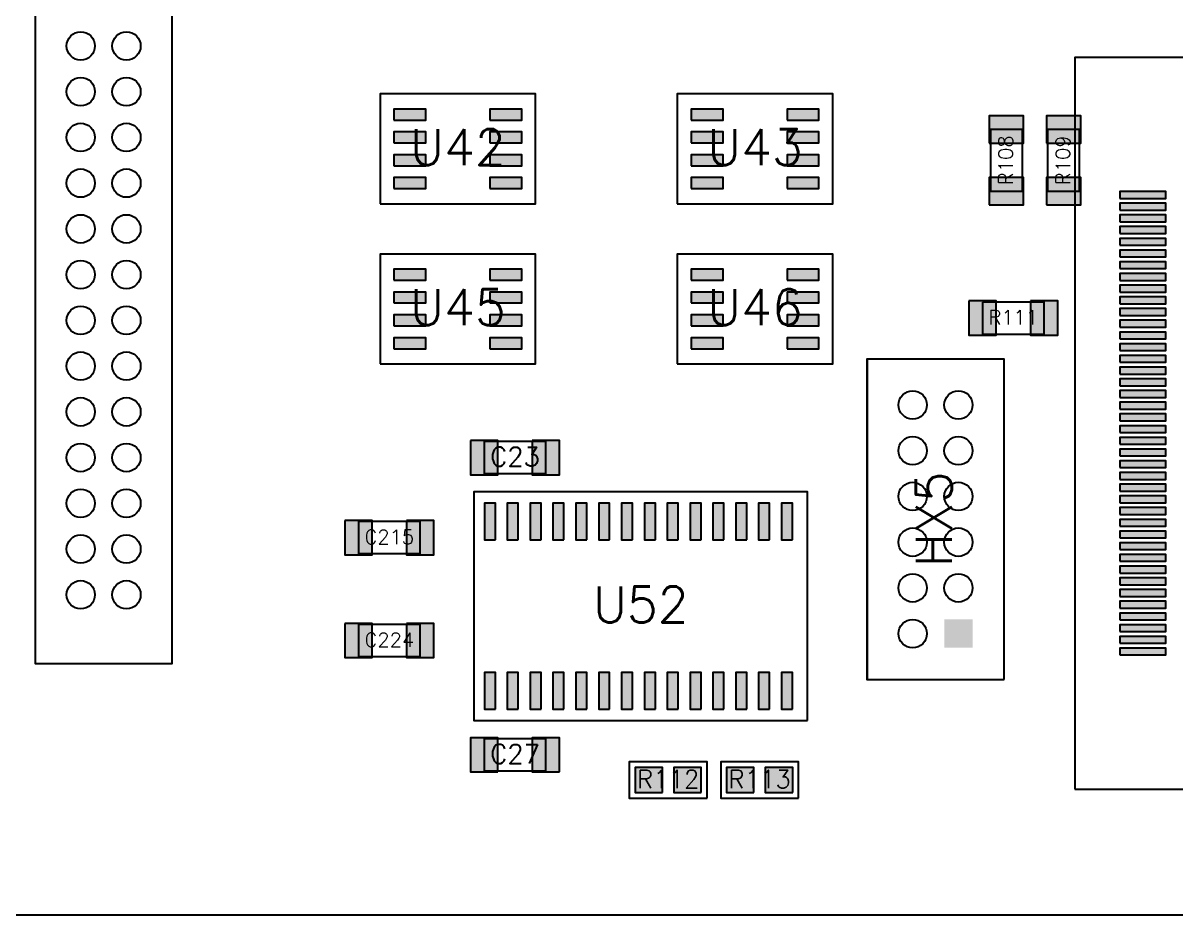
# Model space of a CAD drawing. Header units: millimetres. Extents: x 0 to 245, y 0 to 220.
# Drawn here: x 117.4 to 181.5, y 0 to 49.5 of the extents above; entities that cross this region are included whole.
import ezdxf

# ---------------------------------------------------------------- set-up
doc = ezdxf.new("R2010")
doc.units = ezdxf.units.MM
for name, color, linetype in [('Board', 255, 'Continuous'), ('PcbOutLine', 255, 'Continuous'), ('T_SMDOutline_InBom', 5, 'Continuous'), ('T_SMDText_InBom', 8, 'Continuous'), ('T_THTOutline_InBom', 22, 'Continuous'), ('T_THTText_InBom', 22, 'Continuous'), ('Top-InBomParts-SMD-0', 10, 'Continuous'), ('Top-InBomParts-THT-0', 22, 'Continuous'), ('Top-InBomParts-THT-all', 22, 'Continuous'), ('Top-InBomSMDPins-all', 5, 'Continuous'), ('Top-InBomSMDPinsPad-all', 5, 'Continuous')]:
    doc.layers.add(name, color=color, linetype=linetype)
doc.styles.get("Standard").update_dxf_attribs({"font": 'txt', "bigfont": 'gbcbig.shx'})

msp = doc.modelspace()

# ---------------------------------------------------------------- hatches: boundary and pattern name
at = {"layer": 'Top-InBomParts-THT-all'}
msp.add_hatch(color=256, dxfattribs=at).paths.add_polyline_path([(170.2054, 14.8336), (170.2054, 16.4084), (168.6306, 16.4084), (168.6306, 14.8336), (170.2054, 14.8336)], flags=0)
at = {"layer": 'Top-InBomSMDPinsPad-all'}
for points in [[(138.0493, 44.1449), (139.8273, 44.1449), (139.8273, 44.7545), (138.0493, 44.7545), (138.0493, 44.1449)], [(143.3827, 44.1449), (145.1607, 44.1449), (145.1607, 44.7545), (143.3827, 44.7545), (143.3827, 44.1449)], [(154.5593, 44.1449), (156.3373, 44.1449), (156.3373, 44.7545), (154.5593, 44.7545), (154.5593, 44.1449)], [(159.8927, 44.1449), (161.6707, 44.1449), (161.6707, 44.7545), (159.8927, 44.7545), (159.8927, 44.1449)], [(171.1325, 42.8622), (173.0375, 42.8622), (173.0375, 44.3862), (171.1325, 44.3862), (171.1325, 42.8622)], [(174.3075, 42.8622), (176.2125, 42.8622), (176.2125, 44.3862), (174.3075, 44.3862), (174.3075, 42.8622)], [(138.0493, 42.8749), (139.8273, 42.8749), (139.8273, 43.4845), (138.0493, 43.4845), (138.0493, 42.8749)], [(143.3827, 42.8749), (145.1607, 42.8749), (145.1607, 43.4845), (143.3827, 43.4845), (143.3827, 42.8749)], [(154.5593, 42.8749), (156.3373, 42.8749), (156.3373, 43.4845), (154.5593, 43.4845), (154.5593, 42.8749)], [(159.8927, 42.8749), (161.6707, 42.8749), (161.6707, 43.4845), (159.8927, 43.4845), (159.8927, 42.8749)], [(138.0493, 41.6055), (139.8273, 41.6055), (139.8273, 42.2151), (138.0493, 42.2151), (138.0493, 41.6055)], [(143.3827, 41.6055), (145.1607, 41.6055), (145.1607, 42.2151), (143.3827, 42.2151), (143.3827, 41.6055)], [(154.5593, 41.6055), (156.3373, 41.6055), (156.3373, 42.2151), (154.5593, 42.2151), (154.5593, 41.6055)], [(159.8927, 41.6055), (161.6707, 41.6055), (161.6707, 42.2151), (159.8927, 42.2151), (159.8927, 41.6055)], [(138.0493, 40.3355), (139.8273, 40.3355), (139.8273, 40.9451), (138.0493, 40.9451), (138.0493, 40.3355)], [(143.3827, 40.3355), (145.1607, 40.3355), (145.1607, 40.9451), (143.3827, 40.9451), (143.3827, 40.3355)], [(154.5593, 40.3355), (156.3373, 40.3355), (156.3373, 40.9451), (154.5593, 40.9451), (154.5593, 40.3355)], [(159.8927, 40.3355), (161.6707, 40.3355), (161.6707, 40.9451), (159.8927, 40.9451), (159.8927, 40.3355)], [(171.1325, 39.4335), (173.0375, 39.4335), (173.0375, 40.9575), (171.1325, 40.9575), (171.1325, 39.4335)], [(174.3075, 39.4335), (176.2125, 39.4335), (176.2125, 40.9575), (174.3075, 40.9575), (174.3075, 39.4335)], [(178.3946, 39.7939), (180.9346, 39.7939), (180.9346, 40.1749), (178.3946, 40.1749), (178.3946, 39.7939)], [(178.3946, 39.1437), (180.9346, 39.1437), (180.9346, 39.5247), (178.3946, 39.5247), (178.3946, 39.1437)], [(178.3946, 38.4934), (180.9346, 38.4934), (180.9346, 38.8744), (178.3946, 38.8744), (178.3946, 38.4934)], [(178.3946, 37.8432), (180.9346, 37.8432), (180.9346, 38.2242), (178.3946, 38.2242), (178.3946, 37.8432)], [(178.3946, 37.193), (180.9346, 37.193), (180.9346, 37.574), (178.3946, 37.574), (178.3946, 37.193)], [(178.3946, 36.5427), (180.9346, 36.5427), (180.9346, 36.9237), (178.3946, 36.9237), (178.3946, 36.5427)], [(178.3946, 35.8925), (180.9346, 35.8925), (180.9346, 36.2735), (178.3946, 36.2735), (178.3946, 35.8925)], [(138.0493, 35.2549), (139.8273, 35.2549), (139.8273, 35.8645), (138.0493, 35.8645), (138.0493, 35.2549)], [(143.3827, 35.2549), (145.1607, 35.2549), (145.1607, 35.8645), (143.3827, 35.8645), (143.3827, 35.2549)], [(154.5593, 35.2549), (156.3373, 35.2549), (156.3373, 35.8645), (154.5593, 35.8645), (154.5593, 35.2549)], [(159.8927, 35.2549), (161.6707, 35.2549), (161.6707, 35.8645), (159.8927, 35.8645), (159.8927, 35.2549)], [(178.3946, 35.2422), (180.9346, 35.2422), (180.9346, 35.6232), (178.3946, 35.6232), (178.3946, 35.2422)], [(138.0493, 33.9849), (139.8273, 33.9849), (139.8273, 34.5945), (138.0493, 34.5945), (138.0493, 33.9849)], [(143.3827, 33.9849), (145.1607, 33.9849), (145.1607, 34.5945), (143.3827, 34.5945), (143.3827, 33.9849)], [(154.5593, 33.9849), (156.3373, 33.9849), (156.3373, 34.5945), (154.5593, 34.5945), (154.5593, 33.9849)], [(159.8927, 33.9849), (161.6707, 33.9849), (161.6707, 34.5945), (159.8927, 34.5945), (159.8927, 33.9849)], [(178.3946, 34.592), (180.9346, 34.592), (180.9346, 34.973), (178.3946, 34.973), (178.3946, 34.592)], [(169.9895, 34.0995), (169.9895, 32.1945), (171.5135, 32.1945), (171.5135, 34.0995), (169.9895, 34.0995)], [(173.4182, 34.0995), (173.4182, 32.1945), (174.9422, 32.1945), (174.9422, 34.0995), (173.4182, 34.0995)], [(178.3946, 33.9418), (180.9346, 33.9418), (180.9346, 34.3228), (178.3946, 34.3228), (178.3946, 33.9418)], [(138.0493, 32.7155), (139.8273, 32.7155), (139.8273, 33.3251), (138.0493, 33.3251), (138.0493, 32.7155)], [(143.3827, 32.7155), (145.1607, 32.7155), (145.1607, 33.3251), (143.3827, 33.3251), (143.3827, 32.7155)], [(154.5593, 32.7155), (156.3373, 32.7155), (156.3373, 33.3251), (154.5593, 33.3251), (154.5593, 32.7155)], [(159.8927, 32.7155), (161.6707, 32.7155), (161.6707, 33.3251), (159.8927, 33.3251), (159.8927, 32.7155)], [(178.3946, 33.2915), (180.9346, 33.2915), (180.9346, 33.6725), (178.3946, 33.6725), (178.3946, 33.2915)], [(178.3946, 32.6413), (180.9346, 32.6413), (180.9346, 33.0223), (178.3946, 33.0223), (178.3946, 32.6413)], [(138.0493, 31.4455), (139.8273, 31.4455), (139.8273, 32.0551), (138.0493, 32.0551), (138.0493, 31.4455)], [(143.3827, 31.4455), (145.1607, 31.4455), (145.1607, 32.0551), (143.3827, 32.0551), (143.3827, 31.4455)], [(154.5593, 31.4455), (156.3373, 31.4455), (156.3373, 32.0551), (154.5593, 32.0551), (154.5593, 31.4455)], [(159.8927, 31.4455), (161.6707, 31.4455), (161.6707, 32.0551), (159.8927, 32.0551), (159.8927, 31.4455)], [(178.3946, 31.991), (180.9346, 31.991), (180.9346, 32.372), (178.3946, 32.372), (178.3946, 31.991)], [(178.3946, 31.3408), (180.9346, 31.3408), (180.9346, 31.7218), (178.3946, 31.7218), (178.3946, 31.3408)], [(178.3946, 30.6906), (180.9346, 30.6906), (180.9346, 31.0716), (178.3946, 31.0716), (178.3946, 30.6906)], [(178.3946, 30.0403), (180.9346, 30.0403), (180.9346, 30.4213), (178.3946, 30.4213), (178.3946, 30.0403)], [(178.3946, 29.3901), (180.9346, 29.3901), (180.9346, 29.7711), (178.3946, 29.7711), (178.3946, 29.3901)], [(178.3946, 28.7398), (180.9346, 28.7398), (180.9346, 29.1208), (178.3946, 29.1208), (178.3946, 28.7398)], [(178.3946, 28.0896), (180.9346, 28.0896), (180.9346, 28.4706), (178.3946, 28.4706), (178.3946, 28.0896)], [(178.3946, 27.4394), (180.9346, 27.4394), (180.9346, 27.8204), (178.3946, 27.8204), (178.3946, 27.4394)], [(178.3946, 26.7896), (180.9346, 26.7896), (180.9346, 27.1706), (178.3946, 27.1706), (178.3946, 26.7896)], [(142.3035, 26.3525), (142.3035, 24.4475), (143.8275, 24.4475), (143.8275, 26.3525), (142.3035, 26.3525)], [(145.7322, 26.3525), (145.7322, 24.4475), (147.2562, 24.4475), (147.2562, 26.3525), (145.7322, 26.3525)], [(178.3946, 26.1394), (180.9346, 26.1394), (180.9346, 26.5204), (178.3946, 26.5204), (178.3946, 26.1394)], [(178.3946, 25.4892), (180.9346, 25.4892), (180.9346, 25.8702), (178.3946, 25.8702), (178.3946, 25.4892)], [(178.3946, 24.8389), (180.9346, 24.8389), (180.9346, 25.2199), (178.3946, 25.2199), (178.3946, 24.8389)], [(178.3946, 24.1887), (180.9346, 24.1887), (180.9346, 24.5697), (178.3946, 24.5697), (178.3946, 24.1887)], [(178.3946, 23.5384), (180.9346, 23.5384), (180.9346, 23.9194), (178.3946, 23.9194), (178.3946, 23.5384)], [(178.3946, 22.8882), (180.9346, 22.8882), (180.9346, 23.2692), (178.3946, 23.2692), (178.3946, 22.8882)], [(143.6878, 20.8277), (143.6878, 22.8597), (143.0782, 22.8597), (143.0782, 20.8277), (143.6878, 20.8277)], [(144.9578, 20.8277), (144.9578, 22.8597), (144.3482, 22.8597), (144.3482, 20.8277), (144.9578, 20.8277)], [(146.2278, 20.8277), (146.2278, 22.8597), (145.6182, 22.8597), (145.6182, 20.8277), (146.2278, 20.8277)], [(147.4978, 20.8277), (147.4978, 22.8597), (146.8882, 22.8597), (146.8882, 20.8277), (147.4978, 20.8277)], [(148.7678, 20.8277), (148.7678, 22.8597), (148.1582, 22.8597), (148.1582, 20.8277), (148.7678, 20.8277)], [(150.0378, 20.8277), (150.0378, 22.8597), (149.4282, 22.8597), (149.4282, 20.8277), (150.0378, 20.8277)], [(151.3078, 20.8277), (151.3078, 22.8597), (150.6982, 22.8597), (150.6982, 20.8277), (151.3078, 20.8277)], [(152.5773, 20.8277), (152.5773, 22.8597), (151.9677, 22.8597), (151.9677, 20.8277), (152.5773, 20.8277)], [(153.8473, 20.8277), (153.8473, 22.8597), (153.2377, 22.8597), (153.2377, 20.8277), (153.8473, 20.8277)], [(155.1173, 20.8277), (155.1173, 22.8597), (154.5077, 22.8597), (154.5077, 20.8277), (155.1173, 20.8277)], [(156.3873, 20.8277), (156.3873, 22.8597), (155.7777, 22.8597), (155.7777, 20.8277), (156.3873, 20.8277)], [(157.6573, 20.8277), (157.6573, 22.8597), (157.0477, 22.8597), (157.0477, 20.8277), (157.6573, 20.8277)], [(158.9273, 20.8277), (158.9273, 22.8597), (158.3177, 22.8597), (158.3177, 20.8277), (158.9273, 20.8277)], [(160.1973, 20.8277), (160.1973, 22.8597), (159.5877, 22.8597), (159.5877, 20.8277), (160.1973, 20.8277)], [(178.3946, 22.238), (180.9346, 22.238), (180.9346, 22.619), (178.3946, 22.619), (178.3946, 22.238)], [(135.3185, 21.9075), (135.3185, 20.0025), (136.8425, 20.0025), (136.8425, 21.9075), (135.3185, 21.9075)], [(138.7472, 21.9075), (138.7472, 20.0025), (140.2712, 20.0025), (140.2712, 21.9075), (138.7472, 21.9075)], [(178.3946, 21.5877), (180.9346, 21.5877), (180.9346, 21.9687), (178.3946, 21.9687), (178.3946, 21.5877)], [(178.3946, 20.9375), (180.9346, 20.9375), (180.9346, 21.3185), (178.3946, 21.3185), (178.3946, 20.9375)], [(178.3946, 20.2872), (180.9346, 20.2872), (180.9346, 20.6682), (178.3946, 20.6682), (178.3946, 20.2872)], [(178.3946, 19.637), (180.9346, 19.637), (180.9346, 20.018), (178.3946, 20.018), (178.3946, 19.637)], [(178.3946, 18.9868), (180.9346, 18.9868), (180.9346, 19.3678), (178.3946, 19.3678), (178.3946, 18.9868)], [(178.3946, 18.3365), (180.9346, 18.3365), (180.9346, 18.7175), (178.3946, 18.7175), (178.3946, 18.3365)], [(178.3946, 17.6863), (180.9346, 17.6863), (180.9346, 18.0673), (178.3946, 18.0673), (178.3946, 17.6863)], [(178.3946, 17.036), (180.9346, 17.036), (180.9346, 17.417), (178.3946, 17.417), (178.3946, 17.036)], [(178.3946, 16.3858), (180.9346, 16.3858), (180.9346, 16.7668), (178.3946, 16.7668), (178.3946, 16.3858)], [(135.3185, 16.1925), (135.3185, 14.2875), (136.8425, 14.2875), (136.8425, 16.1925), (135.3185, 16.1925)], [(138.7472, 16.1925), (138.7472, 14.2875), (140.2712, 14.2875), (140.2712, 16.1925), (138.7472, 16.1925)], [(178.3946, 15.7356), (180.9346, 15.7356), (180.9346, 16.1166), (178.3946, 16.1166), (178.3946, 15.7356)], [(178.3946, 15.0853), (180.9346, 15.0853), (180.9346, 15.4663), (178.3946, 15.4663), (178.3946, 15.0853)], [(178.3946, 14.4351), (180.9346, 14.4351), (180.9346, 14.8161), (178.3946, 14.8161), (178.3946, 14.4351)], [(143.6878, 11.43), (143.6878, 13.462), (143.0782, 13.462), (143.0782, 11.43), (143.6878, 11.43)], [(144.9578, 11.43), (144.9578, 13.462), (144.3482, 13.462), (144.3482, 11.43), (144.9578, 11.43)], [(146.2278, 11.43), (146.2278, 13.462), (145.6182, 13.462), (145.6182, 11.43), (146.2278, 11.43)], [(147.4978, 11.4303), (147.4978, 13.4623), (146.8882, 13.4623), (146.8882, 11.4303), (147.4978, 11.4303)], [(148.7678, 11.4303), (148.7678, 13.4623), (148.1582, 13.4623), (148.1582, 11.4303), (148.7678, 11.4303)], [(150.0378, 11.4303), (150.0378, 13.4623), (149.4282, 13.4623), (149.4282, 11.4303), (150.0378, 11.4303)], [(151.3078, 11.4303), (151.3078, 13.4623), (150.6982, 13.4623), (150.6982, 11.4303), (151.3078, 11.4303)], [(152.5773, 11.4303), (152.5773, 13.4623), (151.9677, 13.4623), (151.9677, 11.4303), (152.5773, 11.4303)], [(153.8473, 11.4303), (153.8473, 13.4623), (153.2377, 13.4623), (153.2377, 11.4303), (153.8473, 11.4303)], [(155.1173, 11.4303), (155.1173, 13.4623), (154.5077, 13.4623), (154.5077, 11.4303), (155.1173, 11.4303)], [(156.3873, 11.4303), (156.3873, 13.4623), (155.7777, 13.4623), (155.7777, 11.4303), (156.3873, 11.4303)], [(157.6573, 11.4303), (157.6573, 13.4623), (157.0477, 13.4623), (157.0477, 11.4303), (157.6573, 11.4303)], [(158.9273, 11.4303), (158.9273, 13.4623), (158.3177, 13.4623), (158.3177, 11.4303), (158.9273, 11.4303)], [(160.1973, 11.4303), (160.1973, 13.4623), (159.5877, 13.4623), (159.5877, 11.4303), (160.1973, 11.4303)], [(143.8275, 7.9375), (143.8275, 9.8425), (142.3035, 9.8425), (142.3035, 7.9375), (143.8275, 7.9375)], [(147.2562, 7.9375), (147.2562, 9.8425), (145.7322, 9.8425), (145.7322, 7.9375), (147.2562, 7.9375)], [(152.9715, 6.7945), (152.9715, 8.1915), (151.4475, 8.1915), (151.4475, 6.7945), (152.9715, 6.7945)], [(155.1302, 6.7945), (155.1302, 8.1915), (153.6062, 8.1915), (153.6062, 6.7945), (155.1302, 6.7945)], [(158.0515, 6.7945), (158.0515, 8.1915), (156.5275, 8.1915), (156.5275, 6.7945), (158.0515, 6.7945)], [(160.2102, 6.7945), (160.2102, 8.1915), (158.6862, 8.1915), (158.6862, 6.7945), (160.2102, 6.7945)]]:
    msp.add_hatch(color=256, dxfattribs=at).paths.add_polyline_path(points, flags=0)

# ---------------------------------------------------------------- linework, layer by layer
at = {"layer": 'Board'}
msp.add_lwpolyline([(0, 0), (245.11, 0), (245.11, 219.71), (0, 219.71), (0, 0)], dxfattribs=at)
at = {"layer": 'PcbOutLine', "const_width": 0.000762}
msp.add_lwpolyline([(245.1095, 0), (0, 0)], dxfattribs=at)
at = {"layer": 'T_SMDOutline_InBom'}
for points in [[(175.895, 6.985), (213.9947, 6.985), (213.9947, 47.6247), (175.895, 47.6247), (175.895, 6.985)], [(137.287, 39.497), (145.9227, 39.497), (145.9227, 45.5927), (137.287, 45.5927), (137.287, 39.497)], [(153.797, 39.497), (162.4327, 39.497), (162.4327, 45.5927), (153.797, 45.5927), (153.797, 39.497)], [(171.196, 40.1955), (172.974, 40.1955), (172.974, 43.6242), (171.196, 43.6242), (171.196, 40.1955)], [(174.371, 40.1955), (176.149, 40.1955), (176.149, 43.6242), (174.371, 43.6242), (174.371, 40.1955)], [(137.287, 30.607), (145.9227, 30.607), (145.9227, 36.7027), (137.287, 36.7027), (137.287, 30.607)], [(153.797, 30.607), (162.4327, 30.607), (162.4327, 36.7027), (153.797, 36.7027), (153.797, 30.607)], [(170.7515, 34.036), (170.7515, 32.258), (174.1802, 32.258), (174.1802, 34.036), (170.7515, 34.036)], [(143.0655, 26.289), (143.0655, 24.511), (146.4942, 24.511), (146.4942, 26.289), (143.0655, 26.289)], [(161.0357, 10.795), (161.0357, 23.4947), (142.494, 23.4947), (142.494, 10.7947), (161.0357, 10.795)], [(136.0805, 21.844), (136.0805, 20.066), (139.5092, 20.066), (139.5092, 21.844), (136.0805, 21.844)], [(136.0805, 16.129), (136.0805, 14.351), (139.5092, 14.351), (139.5092, 16.129), (136.0805, 16.129)], [(146.4942, 8.001), (146.4942, 9.779), (143.0655, 9.779), (143.0655, 8.001), (146.4942, 8.001)], [(155.4477, 6.477), (155.4477, 8.509), (151.13, 8.509), (151.13, 6.477), (155.4477, 6.477)], [(160.5277, 6.477), (160.5277, 8.509), (156.21, 8.509), (156.21, 6.477), (160.5277, 6.477)]]:
    msp.add_lwpolyline(points, dxfattribs=at)
at = {"layer": 'T_THTOutline_InBom'}
for points in [[(118.11, 95.25), (118.11, 13.97), (125.7297, 13.97), (125.7297, 95.25), (118.11, 95.25)], [(171.958, 13.081), (171.958, 30.861), (164.3383, 30.861), (164.3383, 13.081), (171.958, 13.081)]]:
    msp.add_lwpolyline(points, dxfattribs=at)
at = {"layer": 'Top-InBomParts-SMD-0'}
for points in [[(175.895, 6.985), (213.995, 6.985), (213.995, 47.625), (175.895, 47.625), (175.895, 6.985)], [(137.287, 39.497), (145.923, 39.497), (145.923, 45.593), (137.287, 45.593), (137.287, 39.497)], [(153.797, 39.497), (162.433, 39.497), (162.433, 45.593), (153.797, 45.593), (153.797, 39.497)], [(171.196, 40.1955), (172.974, 40.1955), (172.974, 43.6245), (171.196, 43.6245), (171.196, 40.1955)], [(174.371, 40.1955), (176.149, 40.1955), (176.149, 43.6245), (174.371, 43.6245), (174.371, 40.1955)], [(137.287, 30.607), (145.923, 30.607), (145.923, 36.703), (137.287, 36.703), (137.287, 30.607)], [(153.797, 30.607), (162.433, 30.607), (162.433, 36.703), (153.797, 36.703), (153.797, 30.607)], [(170.7515, 34.036), (170.7515, 32.258), (174.1805, 32.258), (174.1805, 34.036), (170.7515, 34.036)], [(143.0655, 26.289), (143.0655, 24.511), (146.4945, 24.511), (146.4945, 26.289), (143.0655, 26.289)], [(161.0357, 10.795), (161.0357, 23.495), (142.4937, 23.495), (142.4937, 10.7947), (161.0357, 10.795)], [(136.0805, 21.844), (136.0805, 20.066), (139.5095, 20.066), (139.5095, 21.844), (136.0805, 21.844)], [(136.0805, 16.129), (136.0805, 14.351), (139.5095, 14.351), (139.5095, 16.129), (136.0805, 16.129)], [(146.4942, 8.001), (146.4942, 9.779), (143.0652, 9.779), (143.0652, 8.001), (146.4942, 8.001)], [(155.4477, 6.477), (155.4477, 8.509), (151.1297, 8.509), (151.1297, 6.477), (155.4477, 6.477)], [(160.5277, 6.477), (160.5277, 8.509), (156.2097, 8.509), (156.2097, 6.477), (160.5277, 6.477)]]:
    msp.add_lwpolyline(points, dxfattribs=at)
at = {"layer": 'Top-InBomParts-THT-0'}
for points in [[(118.11, 95.25), (118.11, 13.97), (125.73, 13.97), (125.73, 95.25), (118.11, 95.25)], [(171.958, 13.081), (171.958, 30.861), (164.338, 30.861), (164.338, 13.081), (171.958, 13.081)]]:
    msp.add_lwpolyline(points, dxfattribs=at)
at = {"layer": 'Top-InBomParts-THT-all'}
for centre in [(120.65, 48.26), (123.19, 48.26), (120.65, 45.72), (123.19, 45.72), (120.65, 43.1803), (123.19, 43.1803), (120.65, 40.64), (123.19, 40.64), (120.65, 38.1), (123.19, 38.1), (120.65, 35.56), (123.19, 35.56), (120.65, 33.0203), (123.19, 33.0203), (120.65, 30.4803), (123.19, 30.4803), (166.878, 28.321), (169.418, 28.321), (120.65, 27.94), (123.19, 27.94), (166.878, 25.781), (169.418, 25.781), (120.65, 25.4), (123.19, 25.4), (166.878, 23.2407), (169.418, 23.2407), (120.65, 22.86), (123.19, 22.86), (166.878, 20.7013), (169.418, 20.7013), (120.65, 20.3203), (123.19, 20.3203), (166.878, 18.1613), (169.418, 18.1613), (120.65, 17.7803), (123.19, 17.7803), (166.878, 15.621)]:
    msp.add_circle(centre, 0.7873, dxfattribs=at)
at = {"layer": 'Top-InBomSMDPins-all'}
for points in [[(138.0493, 44.1449), (139.8273, 44.1449), (139.8273, 44.7545), (138.0493, 44.7545), (138.0493, 44.1449)], [(143.3827, 44.1449), (145.1607, 44.1449), (145.1607, 44.7545), (143.3827, 44.7545), (143.3827, 44.1449)], [(154.5593, 44.1449), (156.3373, 44.1449), (156.3373, 44.7545), (154.5593, 44.7545), (154.5593, 44.1449)], [(159.8927, 44.1449), (161.6707, 44.1449), (161.6707, 44.7545), (159.8927, 44.7545), (159.8927, 44.1449)], [(171.1325, 42.8622), (173.0375, 42.8622), (173.0375, 44.3862), (171.1325, 44.3862), (171.1325, 42.8622)], [(174.3075, 42.8622), (176.2125, 42.8622), (176.2125, 44.3862), (174.3075, 44.3862), (174.3075, 42.8622)], [(138.0493, 42.8749), (139.8273, 42.8749), (139.8273, 43.4845), (138.0493, 43.4845), (138.0493, 42.8749)], [(143.3827, 42.8749), (145.1607, 42.8749), (145.1607, 43.4845), (143.3827, 43.4845), (143.3827, 42.8749)], [(154.5593, 42.8749), (156.3373, 42.8749), (156.3373, 43.4845), (154.5593, 43.4845), (154.5593, 42.8749)], [(159.8927, 42.8749), (161.6707, 42.8749), (161.6707, 43.4845), (159.8927, 43.4845), (159.8927, 42.8749)], [(138.0493, 41.6055), (139.8273, 41.6055), (139.8273, 42.2151), (138.0493, 42.2151), (138.0493, 41.6055)], [(143.3827, 41.6055), (145.1607, 41.6055), (145.1607, 42.2151), (143.3827, 42.2151), (143.3827, 41.6055)], [(154.5593, 41.6055), (156.3373, 41.6055), (156.3373, 42.2151), (154.5593, 42.2151), (154.5593, 41.6055)], [(159.8927, 41.6055), (161.6707, 41.6055), (161.6707, 42.2151), (159.8927, 42.2151), (159.8927, 41.6055)], [(138.0493, 40.3355), (139.8273, 40.3355), (139.8273, 40.9451), (138.0493, 40.9451), (138.0493, 40.3355)], [(143.3827, 40.3355), (145.1607, 40.3355), (145.1607, 40.9451), (143.3827, 40.9451), (143.3827, 40.3355)], [(154.5593, 40.3355), (156.3373, 40.3355), (156.3373, 40.9451), (154.5593, 40.9451), (154.5593, 40.3355)], [(159.8927, 40.3355), (161.6707, 40.3355), (161.6707, 40.9451), (159.8927, 40.9451), (159.8927, 40.3355)], [(171.1325, 39.4335), (173.0375, 39.4335), (173.0375, 40.9575), (171.1325, 40.9575), (171.1325, 39.4335)], [(174.3075, 39.4335), (176.2125, 39.4335), (176.2125, 40.9575), (174.3075, 40.9575), (174.3075, 39.4335)], [(178.3946, 39.7939), (180.9346, 39.7939), (180.9346, 40.1749), (178.3946, 40.1749), (178.3946, 39.7939)], [(178.3946, 39.1437), (180.9346, 39.1437), (180.9346, 39.5247), (178.3946, 39.5247), (178.3946, 39.1437)], [(178.3946, 38.4934), (180.9346, 38.4934), (180.9346, 38.8744), (178.3946, 38.8744), (178.3946, 38.4934)], [(178.3946, 37.8432), (180.9346, 37.8432), (180.9346, 38.2242), (178.3946, 38.2242), (178.3946, 37.8432)], [(178.3946, 37.193), (180.9346, 37.193), (180.9346, 37.574), (178.3946, 37.574), (178.3946, 37.193)], [(178.3946, 36.5427), (180.9346, 36.5427), (180.9346, 36.9237), (178.3946, 36.9237), (178.3946, 36.5427)], [(178.3946, 35.8925), (180.9346, 35.8925), (180.9346, 36.2735), (178.3946, 36.2735), (178.3946, 35.8925)], [(138.0493, 35.2549), (139.8273, 35.2549), (139.8273, 35.8645), (138.0493, 35.8645), (138.0493, 35.2549)], [(143.3827, 35.2549), (145.1607, 35.2549), (145.1607, 35.8645), (143.3827, 35.8645), (143.3827, 35.2549)], [(154.5593, 35.2549), (156.3373, 35.2549), (156.3373, 35.8645), (154.5593, 35.8645), (154.5593, 35.2549)], [(159.8927, 35.2549), (161.6707, 35.2549), (161.6707, 35.8645), (159.8927, 35.8645), (159.8927, 35.2549)], [(178.3946, 35.2422), (180.9346, 35.2422), (180.9346, 35.6232), (178.3946, 35.6232), (178.3946, 35.2422)], [(138.0493, 33.9849), (139.8273, 33.9849), (139.8273, 34.5945), (138.0493, 34.5945), (138.0493, 33.9849)], [(143.3827, 33.9849), (145.1607, 33.9849), (145.1607, 34.5945), (143.3827, 34.5945), (143.3827, 33.9849)], [(154.5593, 33.9849), (156.3373, 33.9849), (156.3373, 34.5945), (154.5593, 34.5945), (154.5593, 33.9849)], [(159.8927, 33.9849), (161.6707, 33.9849), (161.6707, 34.5945), (159.8927, 34.5945), (159.8927, 33.9849)], [(178.3946, 34.592), (180.9346, 34.592), (180.9346, 34.973), (178.3946, 34.973), (178.3946, 34.592)], [(169.9895, 34.0995), (169.9895, 32.1945), (171.5135, 32.1945), (171.5135, 34.0995), (169.9895, 34.0995)], [(173.4182, 34.0995), (173.4182, 32.1945), (174.9422, 32.1945), (174.9422, 34.0995), (173.4182, 34.0995)], [(178.3946, 33.9418), (180.9346, 33.9418), (180.9346, 34.3228), (178.3946, 34.3228), (178.3946, 33.9418)], [(138.0493, 32.7155), (139.8273, 32.7155), (139.8273, 33.3251), (138.0493, 33.3251), (138.0493, 32.7155)], [(143.3827, 32.7155), (145.1607, 32.7155), (145.1607, 33.3251), (143.3827, 33.3251), (143.3827, 32.7155)], [(154.5593, 32.7155), (156.3373, 32.7155), (156.3373, 33.3251), (154.5593, 33.3251), (154.5593, 32.7155)], [(159.8927, 32.7155), (161.6707, 32.7155), (161.6707, 33.3251), (159.8927, 33.3251), (159.8927, 32.7155)], [(178.3946, 33.2915), (180.9346, 33.2915), (180.9346, 33.6725), (178.3946, 33.6725), (178.3946, 33.2915)], [(178.3946, 32.6413), (180.9346, 32.6413), (180.9346, 33.0223), (178.3946, 33.0223), (178.3946, 32.6413)], [(138.0493, 31.4455), (139.8273, 31.4455), (139.8273, 32.0551), (138.0493, 32.0551), (138.0493, 31.4455)], [(143.3827, 31.4455), (145.1607, 31.4455), (145.1607, 32.0551), (143.3827, 32.0551), (143.3827, 31.4455)], [(154.5593, 31.4455), (156.3373, 31.4455), (156.3373, 32.0551), (154.5593, 32.0551), (154.5593, 31.4455)], [(159.8927, 31.4455), (161.6707, 31.4455), (161.6707, 32.0551), (159.8927, 32.0551), (159.8927, 31.4455)], [(178.3946, 31.991), (180.9346, 31.991), (180.9346, 32.372), (178.3946, 32.372), (178.3946, 31.991)], [(178.3946, 31.3408), (180.9346, 31.3408), (180.9346, 31.7218), (178.3946, 31.7218), (178.3946, 31.3408)], [(178.3946, 30.6906), (180.9346, 30.6906), (180.9346, 31.0716), (178.3946, 31.0716), (178.3946, 30.6906)], [(178.3946, 30.0403), (180.9346, 30.0403), (180.9346, 30.4213), (178.3946, 30.4213), (178.3946, 30.0403)], [(178.3946, 29.3901), (180.9346, 29.3901), (180.9346, 29.7711), (178.3946, 29.7711), (178.3946, 29.3901)], [(178.3946, 28.7398), (180.9346, 28.7398), (180.9346, 29.1208), (178.3946, 29.1208), (178.3946, 28.7398)], [(178.3946, 28.0896), (180.9346, 28.0896), (180.9346, 28.4706), (178.3946, 28.4706), (178.3946, 28.0896)], [(178.3946, 27.4394), (180.9346, 27.4394), (180.9346, 27.8204), (178.3946, 27.8204), (178.3946, 27.4394)], [(178.3946, 26.7896), (180.9346, 26.7896), (180.9346, 27.1706), (178.3946, 27.1706), (178.3946, 26.7896)], [(142.3035, 26.3525), (142.3035, 24.4475), (143.8275, 24.4475), (143.8275, 26.3525), (142.3035, 26.3525)], [(145.7322, 26.3525), (145.7322, 24.4475), (147.2562, 24.4475), (147.2562, 26.3525), (145.7322, 26.3525)], [(178.3946, 26.1394), (180.9346, 26.1394), (180.9346, 26.5204), (178.3946, 26.5204), (178.3946, 26.1394)], [(178.3946, 25.4892), (180.9346, 25.4892), (180.9346, 25.8702), (178.3946, 25.8702), (178.3946, 25.4892)], [(178.3946, 24.8389), (180.9346, 24.8389), (180.9346, 25.2199), (178.3946, 25.2199), (178.3946, 24.8389)], [(178.3946, 24.1887), (180.9346, 24.1887), (180.9346, 24.5697), (178.3946, 24.5697), (178.3946, 24.1887)], [(178.3946, 23.5384), (180.9346, 23.5384), (180.9346, 23.9194), (178.3946, 23.9194), (178.3946, 23.5384)], [(178.3946, 22.8882), (180.9346, 22.8882), (180.9346, 23.2692), (178.3946, 23.2692), (178.3946, 22.8882)], [(143.6878, 20.8277), (143.6878, 22.8597), (143.0782, 22.8597), (143.0782, 20.8277), (143.6878, 20.8277)], [(144.9578, 20.8277), (144.9578, 22.8597), (144.3482, 22.8597), (144.3482, 20.8277), (144.9578, 20.8277)], [(146.2278, 20.8277), (146.2278, 22.8597), (145.6182, 22.8597), (145.6182, 20.8277), (146.2278, 20.8277)], [(147.4978, 20.8277), (147.4978, 22.8597), (146.8882, 22.8597), (146.8882, 20.8277), (147.4978, 20.8277)], [(148.7678, 20.8277), (148.7678, 22.8597), (148.1582, 22.8597), (148.1582, 20.8277), (148.7678, 20.8277)], [(150.0378, 20.8277), (150.0378, 22.8597), (149.4282, 22.8597), (149.4282, 20.8277), (150.0378, 20.8277)], [(151.3078, 20.8277), (151.3078, 22.8597), (150.6982, 22.8597), (150.6982, 20.8277), (151.3078, 20.8277)], [(152.5773, 20.8277), (152.5773, 22.8597), (151.9677, 22.8597), (151.9677, 20.8277), (152.5773, 20.8277)], [(153.8473, 20.8277), (153.8473, 22.8597), (153.2377, 22.8597), (153.2377, 20.8277), (153.8473, 20.8277)], [(155.1173, 20.8277), (155.1173, 22.8597), (154.5077, 22.8597), (154.5077, 20.8277), (155.1173, 20.8277)], [(156.3873, 20.8277), (156.3873, 22.8597), (155.7777, 22.8597), (155.7777, 20.8277), (156.3873, 20.8277)], [(157.6573, 20.8277), (157.6573, 22.8597), (157.0477, 22.8597), (157.0477, 20.8277), (157.6573, 20.8277)], [(158.9273, 20.8277), (158.9273, 22.8597), (158.3177, 22.8597), (158.3177, 20.8277), (158.9273, 20.8277)], [(160.1973, 20.8277), (160.1973, 22.8597), (159.5877, 22.8597), (159.5877, 20.8277), (160.1973, 20.8277)], [(178.3946, 22.238), (180.9346, 22.238), (180.9346, 22.619), (178.3946, 22.619), (178.3946, 22.238)], [(135.3185, 21.9075), (135.3185, 20.0025), (136.8425, 20.0025), (136.8425, 21.9075), (135.3185, 21.9075)], [(138.7472, 21.9075), (138.7472, 20.0025), (140.2712, 20.0025), (140.2712, 21.9075), (138.7472, 21.9075)], [(178.3946, 21.5877), (180.9346, 21.5877), (180.9346, 21.9687), (178.3946, 21.9687), (178.3946, 21.5877)], [(178.3946, 20.9375), (180.9346, 20.9375), (180.9346, 21.3185), (178.3946, 21.3185), (178.3946, 20.9375)], [(178.3946, 20.2872), (180.9346, 20.2872), (180.9346, 20.6682), (178.3946, 20.6682), (178.3946, 20.2872)], [(178.3946, 19.637), (180.9346, 19.637), (180.9346, 20.018), (178.3946, 20.018), (178.3946, 19.637)], [(178.3946, 18.9868), (180.9346, 18.9868), (180.9346, 19.3678), (178.3946, 19.3678), (178.3946, 18.9868)], [(178.3946, 18.3365), (180.9346, 18.3365), (180.9346, 18.7175), (178.3946, 18.7175), (178.3946, 18.3365)], [(178.3946, 17.6863), (180.9346, 17.6863), (180.9346, 18.0673), (178.3946, 18.0673), (178.3946, 17.6863)], [(178.3946, 17.036), (180.9346, 17.036), (180.9346, 17.417), (178.3946, 17.417), (178.3946, 17.036)], [(178.3946, 16.3858), (180.9346, 16.3858), (180.9346, 16.7668), (178.3946, 16.7668), (178.3946, 16.3858)], [(135.3185, 16.1925), (135.3185, 14.2875), (136.8425, 14.2875), (136.8425, 16.1925), (135.3185, 16.1925)], [(138.7472, 16.1925), (138.7472, 14.2875), (140.2712, 14.2875), (140.2712, 16.1925), (138.7472, 16.1925)], [(178.3946, 15.7356), (180.9346, 15.7356), (180.9346, 16.1166), (178.3946, 16.1166), (178.3946, 15.7356)], [(178.3946, 15.0853), (180.9346, 15.0853), (180.9346, 15.4663), (178.3946, 15.4663), (178.3946, 15.0853)], [(178.3946, 14.4351), (180.9346, 14.4351), (180.9346, 14.8161), (178.3946, 14.8161), (178.3946, 14.4351)], [(143.6878, 11.43), (143.6878, 13.462), (143.0782, 13.462), (143.0782, 11.43), (143.6878, 11.43)], [(144.9578, 11.43), (144.9578, 13.462), (144.3482, 13.462), (144.3482, 11.43), (144.9578, 11.43)], [(146.2278, 11.43), (146.2278, 13.462), (145.6182, 13.462), (145.6182, 11.43), (146.2278, 11.43)], [(147.4978, 11.4303), (147.4978, 13.4623), (146.8882, 13.4623), (146.8882, 11.4303), (147.4978, 11.4303)], [(148.7678, 11.4303), (148.7678, 13.4623), (148.1582, 13.4623), (148.1582, 11.4303), (148.7678, 11.4303)], [(150.0378, 11.4303), (150.0378, 13.4623), (149.4282, 13.4623), (149.4282, 11.4303), (150.0378, 11.4303)], [(151.3078, 11.4303), (151.3078, 13.4623), (150.6982, 13.4623), (150.6982, 11.4303), (151.3078, 11.4303)], [(152.5773, 11.4303), (152.5773, 13.4623), (151.9677, 13.4623), (151.9677, 11.4303), (152.5773, 11.4303)], [(153.8473, 11.4303), (153.8473, 13.4623), (153.2377, 13.4623), (153.2377, 11.4303), (153.8473, 11.4303)], [(155.1173, 11.4303), (155.1173, 13.4623), (154.5077, 13.4623), (154.5077, 11.4303), (155.1173, 11.4303)], [(156.3873, 11.4303), (156.3873, 13.4623), (155.7777, 13.4623), (155.7777, 11.4303), (156.3873, 11.4303)], [(157.6573, 11.4303), (157.6573, 13.4623), (157.0477, 13.4623), (157.0477, 11.4303), (157.6573, 11.4303)], [(158.9273, 11.4303), (158.9273, 13.4623), (158.3177, 13.4623), (158.3177, 11.4303), (158.9273, 11.4303)], [(160.1973, 11.4303), (160.1973, 13.4623), (159.5877, 13.4623), (159.5877, 11.4303), (160.1973, 11.4303)], [(143.8275, 7.9375), (143.8275, 9.8425), (142.3035, 9.8425), (142.3035, 7.9375), (143.8275, 7.9375)], [(147.2562, 7.9375), (147.2562, 9.8425), (145.7322, 9.8425), (145.7322, 7.9375), (147.2562, 7.9375)], [(152.9715, 6.7945), (152.9715, 8.1915), (151.4475, 8.1915), (151.4475, 6.7945), (152.9715, 6.7945)], [(155.1302, 6.7945), (155.1302, 8.1915), (153.6062, 8.1915), (153.6062, 6.7945), (155.1302, 6.7945)], [(158.0515, 6.7945), (158.0515, 8.1915), (156.5275, 8.1915), (156.5275, 6.7945), (158.0515, 6.7945)], [(160.2102, 6.7945), (160.2102, 8.1915), (158.6862, 8.1915), (158.6862, 6.7945), (160.2102, 6.7945)]]:
    msp.add_lwpolyline(points, dxfattribs=at)

# ---------------------------------------------------------------- texts
at = {"layer": 'T_SMDText_InBom', "attachment_point": 5}
for s, insert, char_height, width in [('U42', (141.605, 42.6408, 1), 2, 5.999991), ('U43', (158.115, 42.6408, 1), 2, 5.999991), ('U45', (141.605, 33.7508, 1), 2, 5.999991), ('U46', (158.115, 33.7508, 1), 2, 5.999991), ('R111', (172.466, 33.1851, 1), 0.79367, 3.174663), ('C23', (144.78, 25.4508, 1), 1.05833, 3.175002), ('C215', (137.795, 20.9931, 1), 0.79367, 3.174663), ('U52', (151.7647, 17.2408, 1), 2, 5.999991), ('C224', (137.795, 15.2781, 1), 0.79367, 3.174663), ('C27', (144.7797, 8.9408, 1), 1.05833, 3.175002), ('R112', (153.2887, 7.5408, 1), 0.99941, 3.997623), ('R113', (158.3687, 7.5408, 1), 0.99941, 3.997623)]:
    msp.add_mtext(s, dxfattribs=dict(at, insert=insert, char_height=char_height, width=width))
at = {"layer": 'T_SMDText_InBom', "char_height": 0.79367, "width": 3.174663, "attachment_point": 5, "rotation": 90}
for s, insert in [('R108', (172.0469, 41.91, 1)), ('R109', (175.2219, 41.91, 1))]:
    msp.add_mtext(s, dxfattribs=dict(at, insert=insert))
at = {"layer": 'T_THTText_InBom', "insert": (168.052, 21.971, 1), "char_height": 2, "width": 5.999991, "attachment_point": 5, "rotation": 90}
msp.add_mtext('HX5', dxfattribs=at)

doc.saveas('drawing.dxf')
